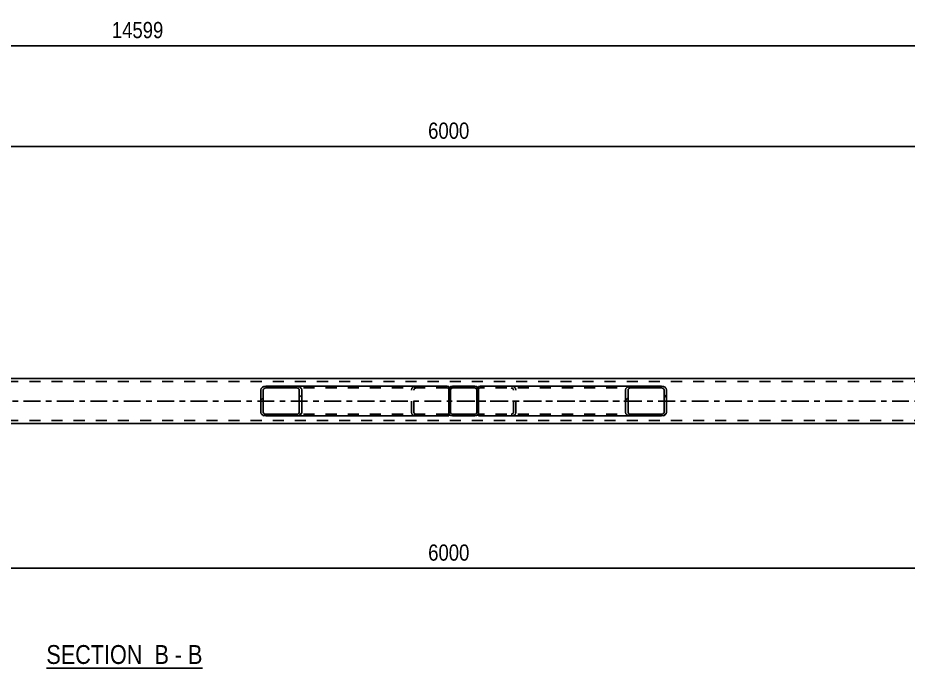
# Model space of a CAD drawing. Header units: millimetres. Extents: x 0 to 1189, y 0 to 841.
# Drawn here: x 320.1 to 477.8, y 306.9 to 422.1 of the extents above; entities that cross this region are included whole.
import ezdxf

# ---------------------------------------------------------------- set-up
doc = ezdxf.new("R2010")
doc.units = ezdxf.units.MM
doc.linetypes.add('DXK_LINE_DOT2', pattern=[3.9198, 1.9599, -1.9599])
doc.linetypes.add('DXK_LINE_DOT3', pattern=[5.9187, 2.979, -0.9799, 0.9799, -0.9799])
doc.styles.add('Arial Narrow', font='ARIALN.TTF', dxfattribs={"height": 0.2})

# ---------------------------------------------------------------- blocks, each defined once
blk = doc.blocks.new('Unknown-717048625-13 - 5603')
at = {"color": 6, "linetype": 'Continuous'}
blk.add_line((325.14, 306.88), (352.79, 306.88), dxfattribs=at)
at = {"color": 0, "linetype": 'Continuous'}
for points in [[(343.25, 307.63), (343.25, 311.13), (325.14, 311.13), (325.14, 307.63)], [(346.85, 307.63), (346.85, 311.13), (344.3, 311.13), (344.3, 307.63)], [(349.18, 307.63), (349.18, 311.13), (347.9, 311.13), (347.9, 307.63)], [(352.79, 307.63), (352.79, 311.13), (350.23, 311.13), (350.23, 307.63)]]:
    blk.add_wipeout(points, dxfattribs=at)
at = {"color": 7, "linetype": 'Continuous', "style": 'Arial Narrow'}
for s, p in [('SECTION ', (325.14, 307.63)), ('B', (344.3, 307.63)), ('B', (350.23, 307.63)), ('-', (347.9, 307.63))]:
    blk.add_text(s, height=3.34, dxfattribs=at).set_placement(p)
blk = doc.blocks.new('Part-717048625-5703 - 5603')
at = {"linetype": 'Continuous'}
h = blk.add_hatch(dxfattribs=at)
h.set_pattern_fill('', scale=0.7, style=0, pattern_type=0)
h.set_pattern_definition([(45, (434.4665, 351.5972), (-1.57154, 1.57154), [])])
h.paths.add_polyline_path([(434.13, 351.55), (434.47, 351.6), (434.75, 351.74), (434.94, 351.94), (435.01, 352.19), (435.01, 356.19), (434.94, 356.43), (434.75, 356.64), (434.47, 356.78), (434.13, 356.83), (428.64, 356.83), (428.3, 356.78), (428.02, 356.64), (427.83, 356.43), (427.76, 356.19), (427.76, 352.19), (427.83, 351.94), (428.02, 351.74), (428.3, 351.6), (428.64, 351.55)])
h.paths.add_polyline_path([(428.47, 351.89), (428.33, 351.96), (428.23, 352.07), (428.2, 352.19), (428.2, 356.19), (428.23, 356.31), (428.33, 356.41), (428.47, 356.48), (428.64, 356.51), (434.13, 356.51), (434.3, 356.48), (434.44, 356.41), (434.54, 356.31), (434.57, 356.19), (434.57, 352.19), (434.54, 352.07), (434.44, 351.96), (434.3, 351.89), (434.13, 351.87), (428.64, 351.87)])
at = {"color": 2, "linetype": 'Continuous'}
for p, q in [((401.71, 356.79), (401.97, 356.83)), ((401.71, 356.79), (401.71, 356.19)), ((428.64, 356.83), (401.97, 356.83)), ((428.64, 356.83), (428.3, 356.78)), ((428.64, 356.83), (434.13, 356.83)), ((434.47, 356.78), (434.13, 356.83)), ((427.83, 356.43), (427.76, 356.19)), ((427.76, 352.19), (427.76, 356.19)), ((428.2, 356.19), (428.23, 356.31)), ((428.2, 352.19), (428.2, 356.19)), ((428.47, 356.48), (428.64, 356.51)), ((428.64, 356.51), (434.13, 356.51)), ((434.13, 356.51), (434.3, 356.48)), ((434.54, 356.31), (434.57, 356.19)), ((434.57, 352.19), (434.57, 356.19)), ((435.01, 356.19), (434.94, 356.43)), ((435.01, 352.19), (435.01, 356.19)), ((401.71, 351.6), (401.71, 352.19)), ((427.76, 352.19), (427.83, 351.94)), ((428.23, 352.07), (428.2, 352.19)), ((428.64, 351.87), (428.47, 351.89)), ((428.64, 351.87), (434.13, 351.87)), ((434.3, 351.89), (434.13, 351.87)), ((434.57, 352.19), (434.54, 352.07)), ((434.94, 351.94), (435.01, 352.19)), ((401.71, 351.59), (401.71, 351.6)), ((401.97, 351.55), (401.71, 351.59)), ((428.64, 351.55), (401.97, 351.55)), ((428.3, 351.6), (428.64, 351.55)), ((428.64, 351.55), (434.13, 351.55)), ((434.13, 351.55), (434.47, 351.6))]:
    blk.add_line(p, q, dxfattribs=at)
at = {"color": 7, "linetype": 'DXK_LINE_DOT2'}
for p, q in [((401.71, 356.79), (401.71, 356.44)), ((407.46, 356.83), (407.79, 356.78)), ((434.13, 356.83), (428.64, 356.83)), ((401.8, 356.48), (401.71, 356.44)), ((401.71, 351.74), (401.71, 356.19)), ((401.97, 356.51), (401.8, 356.48)), ((434.13, 356.51), (401.97, 356.51)), ((407.62, 356.48), (407.46, 356.51)), ((407.9, 356.19), (407.86, 356.31)), ((407.9, 352.19), (407.9, 356.19)), ((408.27, 356.43), (408.34, 356.19)), ((408.34, 352.19), (408.34, 356.19)), ((401.71, 351.94), (401.8, 351.89)), ((401.8, 351.89), (401.97, 351.87)), ((434.13, 351.87), (401.97, 351.87)), ((407.46, 351.87), (407.62, 351.89)), ((407.86, 352.07), (407.9, 352.19)), ((408.34, 352.19), (408.27, 351.94)), ((407.79, 351.6), (407.46, 351.55)), ((434.13, 351.55), (428.64, 351.55))]:
    blk.add_line(p, q, dxfattribs=at)
at = {"color": 7, "linetype": 'DXK_LINE_DOT3'}
blk.add_line((397.86, 354.19), (431.38, 354.19), dxfattribs=at)
at = {"color": 7, "linetype": 'DXK_LINE_DOT2'}
for centre, radius, start, end in [((407.59, 356), 0.802, 32.4114, 75.4459), ((407.52, 356.1), 0.401, 32.4114, 75.4459), ((407.52, 352.28), 0.401, 284.5541, 327.5886), ((407.59, 352.37), 0.802, 284.5541, 327.5886)]:
    blk.add_arc(centre, radius, start, end, dxfattribs=at)
at = {"color": 2, "linetype": 'Continuous'}
for centre, radius, start, end in [((428.5, 356), 0.802, 104.5541, 147.5886), ((434.27, 356), 0.802, 32.4114, 75.4459), ((428.57, 356.1), 0.401, 104.5541, 147.5886), ((434.2, 356.1), 0.401, 32.4114, 75.4459), ((428.5, 352.37), 0.802, 212.4114, 255.4459), ((428.57, 352.28), 0.401, 212.4114, 255.4459), ((434.2, 352.28), 0.401, 284.5541, 327.5886), ((434.27, 352.37), 0.802, 284.5541, 327.5886)]:
    blk.add_arc(centre, radius, start, end, dxfattribs=at)
blk = doc.blocks.new('Part-717048625-5713 - 5603')
at = {"linetype": 'Continuous'}
h = blk.add_hatch(dxfattribs=at)
h.set_pattern_fill('', scale=0.7, style=0, pattern_type=0)
h.set_pattern_definition([(45, (401.3132, 351.5972), (-1.57154, 1.57154), [])])
h.paths.add_polyline_path([(401.07, 351.55), (401.31, 351.6), (401.52, 351.74), (401.66, 351.94), (401.71, 352.19), (401.71, 356.19), (401.66, 356.43), (401.52, 356.64), (401.31, 356.78), (401.07, 356.83), (397.07, 356.83), (396.82, 356.78), (396.62, 356.64), (396.48, 356.43), (396.43, 356.19), (396.43, 352.19), (396.48, 351.94), (396.62, 351.74), (396.82, 351.6), (397.07, 351.55)])
h.paths.add_polyline_path([(396.95, 351.89), (396.84, 351.96), (396.77, 352.07), (396.75, 352.19), (396.75, 356.19), (396.77, 356.31), (396.84, 356.41), (396.95, 356.48), (397.07, 356.51), (401.07, 356.51), (401.19, 356.48), (401.29, 356.41), (401.36, 356.31), (401.39, 356.19), (401.39, 352.19), (401.36, 352.07), (401.29, 351.96), (401.19, 351.89), (401.07, 351.87), (397.07, 351.87)])
at = {"color": 7, "linetype": 'DXK_LINE_DOT2'}
for p, q in [((396.82, 356.78), (397.07, 356.83)), ((397.07, 356.83), (401.07, 356.83)), ((401.07, 356.83), (401.31, 356.78)), ((396.43, 356.19), (396.48, 356.43)), ((396.43, 352.19), (396.43, 356.19)), ((396.77, 356.31), (396.75, 356.19)), ((396.75, 352.19), (396.75, 356.19)), ((397.07, 356.51), (396.95, 356.48)), ((397.07, 356.51), (401.07, 356.51)), ((401.19, 356.48), (401.07, 356.51)), ((401.39, 356.19), (401.36, 356.31)), ((401.39, 352.19), (401.39, 356.19)), ((401.66, 356.43), (401.71, 356.19)), ((401.71, 352.19), (401.71, 356.19)), ((396.48, 351.94), (396.43, 352.19)), ((396.75, 352.19), (396.77, 352.07)), ((396.95, 351.89), (397.07, 351.87)), ((397.07, 351.87), (401.07, 351.87)), ((401.07, 351.87), (401.19, 351.89)), ((401.36, 352.07), (401.39, 352.19)), ((401.71, 352.19), (401.66, 351.94)), ((397.07, 351.55), (396.82, 351.6)), ((397.07, 351.55), (401.07, 351.55)), ((401.31, 351.6), (401.07, 351.55))]:
    blk.add_line(p, q, dxfattribs=at)
at = {"color": 2, "linetype": 'Continuous'}
for p, q in [((397.07, 356.83), (396.82, 356.78)), ((397.07, 356.83), (401.07, 356.83)), ((401.31, 356.78), (401.07, 356.83)), ((396.48, 356.43), (396.43, 356.19)), ((396.43, 352.19), (396.43, 356.19)), ((396.75, 356.19), (396.77, 356.31)), ((396.75, 352.19), (396.75, 356.19)), ((396.95, 356.48), (397.07, 356.51)), ((397.07, 356.51), (401.07, 356.51)), ((401.07, 356.51), (401.19, 356.48)), ((401.36, 356.31), (401.39, 356.19)), ((401.39, 352.19), (401.39, 356.19)), ((401.71, 356.19), (401.66, 356.43)), ((401.71, 352.19), (401.71, 356.19)), ((396.43, 352.19), (396.48, 351.94)), ((396.77, 352.07), (396.75, 352.19)), ((397.07, 351.87), (396.95, 351.89)), ((397.07, 351.87), (401.07, 351.87)), ((401.19, 351.89), (401.07, 351.87)), ((401.39, 352.19), (401.36, 352.07)), ((401.66, 351.94), (401.71, 352.19)), ((396.82, 351.6), (397.07, 351.55)), ((397.07, 351.55), (401.07, 351.55)), ((401.07, 351.55), (401.31, 351.6))]:
    blk.add_line(p, q, dxfattribs=at)
at = {"color": 7, "linetype": 'DXK_LINE_DOT3'}
blk.add_line((399.07, 354.19), (399.07, 354.19), dxfattribs=at)
at = {"color": 7, "linetype": 'DXK_LINE_DOT2'}
for centre, radius, start, end in [((397.07, 356.19), 0.64, 112.5, 157.5), ((401.07, 356.19), 0.64, 22.5, 67.5), ((397.07, 356.19), 0.32, 112.5, 157.5), ((401.07, 356.19), 0.32, 22.5, 67.5), ((397.07, 352.19), 0.64, 202.5, 247.5), ((397.07, 352.19), 0.32, 202.5, 247.5), ((401.07, 352.19), 0.32, 292.5, 337.5), ((401.07, 352.19), 0.64, 292.5, 337.5)]:
    blk.add_arc(centre, radius, start, end, dxfattribs=at)
at = {"color": 2, "linetype": 'Continuous'}
for centre, radius, start, end in [((397.07, 356.19), 0.64, 112.5, 157.5), ((401.07, 356.19), 0.64, 22.5, 67.5), ((397.07, 356.19), 0.32, 112.5, 157.5), ((401.07, 356.19), 0.32, 22.5, 67.5), ((397.07, 352.19), 0.64, 202.5, 247.5), ((397.07, 352.19), 0.32, 202.5, 247.5), ((401.07, 352.19), 0.32, 292.5, 337.5), ((401.07, 352.19), 0.64, 292.5, 337.5)]:
    blk.add_arc(centre, radius, start, end, dxfattribs=at)
blk = doc.blocks.new('Part-717048625-5667 - 5603')
at = {"color": 2, "linetype": 'Continuous'}
for p, q in [((613.27, 358.19), (78.43, 358.19)), ((613.27, 350.19), (78.43, 350.19))]:
    blk.add_line(p, q, dxfattribs=at)
at = {"color": 7, "linetype": 'DXK_LINE_DOT2'}
for p, q in [((618.07, 357.63), (78.43, 357.63)), ((618.07, 350.75), (78.43, 350.75))]:
    blk.add_line(p, q, dxfattribs=at)
at = {"color": 7, "linetype": 'DXK_LINE_DOT3'}
blk.add_line((78.43, 354.19), (618.07, 354.19), dxfattribs=at)
blk = doc.blocks.new('Part-717048625-5729 - 5603')
at = {"linetype": 'Continuous'}
h = blk.add_hatch(dxfattribs=at)
h.set_pattern_fill('', scale=0.7, style=0, pattern_type=0)
h.set_pattern_definition([(45, (369.8356, 351.5972), (-1.57154, 1.57154), [])])
h.paths.add_polyline_path([(369.5, 351.55), (369.84, 351.6), (370.12, 351.74), (370.31, 351.94), (370.38, 352.19), (370.38, 356.19), (370.31, 356.43), (370.12, 356.64), (369.84, 356.78), (369.5, 356.83), (364.01, 356.83), (363.67, 356.78), (363.39, 356.64), (363.2, 356.43), (363.13, 356.19), (363.13, 352.19), (363.2, 351.94), (363.39, 351.74), (363.67, 351.6), (364.01, 351.55)])
h.paths.add_polyline_path([(363.84, 351.89), (363.7, 351.96), (363.6, 352.07), (363.57, 352.19), (363.57, 356.19), (363.6, 356.31), (363.7, 356.41), (363.84, 356.48), (364.01, 356.51), (369.5, 356.51), (369.67, 356.48), (369.81, 356.41), (369.91, 356.31), (369.94, 356.19), (369.94, 352.19), (369.91, 352.07), (369.81, 351.96), (369.67, 351.89), (369.5, 351.87), (364.01, 351.87)])
at = {"color": 2, "linetype": 'Continuous'}
for p, q in [((364.01, 356.83), (363.67, 356.78)), ((364.01, 356.83), (369.5, 356.83)), ((396.17, 356.83), (369.5, 356.83)), ((369.84, 356.78), (369.5, 356.83)), ((396.17, 356.83), (396.43, 356.79)), ((396.43, 356.79), (396.43, 356.78)), ((396.43, 356.78), (396.43, 356.64)), ((396.43, 356.64), (396.43, 356.19)), ((363.2, 356.43), (363.13, 356.19)), ((363.13, 352.19), (363.13, 356.19)), ((363.57, 356.19), (363.6, 356.31)), ((363.57, 352.19), (363.57, 356.19)), ((363.84, 356.48), (364.01, 356.51)), ((364.01, 356.51), (369.5, 356.51)), ((369.5, 356.51), (369.67, 356.48)), ((369.91, 356.31), (369.94, 356.19)), ((369.94, 352.19), (369.94, 356.19)), ((370.38, 356.19), (370.31, 356.43)), ((370.38, 352.19), (370.38, 356.19)), ((363.13, 352.19), (363.2, 351.94)), ((363.6, 352.07), (363.57, 352.19)), ((364.01, 351.87), (363.84, 351.89)), ((364.01, 351.87), (369.5, 351.87)), ((369.67, 351.89), (369.5, 351.87)), ((369.94, 352.19), (369.91, 352.07)), ((370.31, 351.94), (370.38, 352.19)), ((396.43, 351.59), (396.43, 352.19)), ((363.67, 351.6), (364.01, 351.55)), ((364.01, 351.55), (369.5, 351.55)), ((369.5, 351.55), (369.84, 351.6)), ((396.17, 351.55), (369.5, 351.55)), ((396.17, 351.55), (396.43, 351.59))]:
    blk.add_line(p, q, dxfattribs=at)
at = {"color": 7, "linetype": 'DXK_LINE_DOT2'}
for p, q in [((369.5, 356.83), (364.01, 356.83)), ((390.34, 356.78), (390.68, 356.83)), ((396.43, 356.64), (396.43, 356.44)), ((396.17, 356.51), (364.01, 356.51)), ((389.8, 356.19), (389.87, 356.43)), ((389.8, 352.19), (389.8, 356.19)), ((390.27, 356.31), (390.24, 356.19)), ((390.24, 352.19), (390.24, 356.19)), ((390.68, 356.51), (390.51, 356.48)), ((396.34, 356.48), (396.17, 356.51)), ((396.43, 356.44), (396.34, 356.48)), ((396.43, 352.19), (396.43, 356.43)), ((396.17, 351.87), (364.01, 351.87)), ((389.87, 351.94), (389.8, 352.19)), ((390.24, 352.19), (390.27, 352.07)), ((390.51, 351.89), (390.68, 351.87)), ((396.17, 351.87), (396.34, 351.89)), ((396.34, 351.89), (396.43, 351.94)), ((369.5, 351.55), (364.01, 351.55)), ((390.68, 351.55), (390.34, 351.6))]:
    blk.add_line(p, q, dxfattribs=at)
at = {"color": 2, "linetype": 'Continuous'}
for centre, radius, start, end in [((363.87, 356), 0.802, 104.5547, 147.5896), ((369.63, 356), 0.802, 32.4104, 75.4453), ((363.94, 356.1), 0.401, 104.5547, 147.5896), ((369.57, 356.1), 0.401, 32.4104, 75.4453), ((363.87, 352.37), 0.802, 212.4104, 255.4453), ((363.94, 352.28), 0.401, 212.4104, 255.4453), ((369.57, 352.28), 0.401, 284.5547, 327.5896), ((369.63, 352.37), 0.802, 284.5547, 327.5896)]:
    blk.add_arc(centre, radius, start, end, dxfattribs=at)
at = {"color": 7, "linetype": 'DXK_LINE_DOT2'}
for centre, radius, start, end in [((390.55, 356), 0.802, 104.5547, 147.5896), ((390.61, 356.1), 0.401, 104.5547, 147.5896), ((390.55, 352.37), 0.802, 212.4104, 255.4453), ((390.61, 352.28), 0.401, 212.4104, 255.4453)]:
    blk.add_arc(centre, radius, start, end, dxfattribs=at)
blk = doc.blocks.new('StraightDimension-717048625-18509 - 5603')
at = {"color": 7, "linetype": 'Continuous'}
for p, q in [((516.43, 359.19), (516.43, 409.73)), ((276.43, 359.19), (276.43, 407.9)), ((277.93, 399.89), (274.93, 398.69)), ((276.43, 399.29), (516.43, 399.29)), ((514.93, 398.69), (517.93, 399.89))]:
    blk.add_line(p, q, dxfattribs=at)
at = {"color": 0, "linetype": 'Continuous'}
blk.add_wipeout([(515.83, 410.33), (511.63, 410.33), (511.63, 399.99), (515.83, 399.99)], dxfattribs=at)
at = {"color": 0}
blk.add_wipeout([(400.69, 400.04), (400.69, 404.24), (392.17, 404.24), (392.17, 400.04)], dxfattribs=at)
at = {"color": 3, "linetype": 'Continuous', "style": 'Arial Narrow'}
blk.add_text('12033', height=2.863, rotation=90.0002, dxfattribs=at).set_placement((515.23, 400.59))
at = {"color": 3, "style": 'Arial Narrow'}
blk.add_text('6000', height=2.863, dxfattribs=at).set_placement((392.77, 400.64))
blk = doc.blocks.new('StraightDimension-717048625-5962 - 5603')
at = {"color": 7, "linetype": 'Continuous'}
blk.add_line((64.53, 417.11), (618.07, 417.11), dxfattribs=at)
at = {"color": 0}
blk.add_wipeout([(346.47, 417.86), (346.47, 422.06), (336.13, 422.06), (336.13, 417.86)], dxfattribs=at)
at = {"color": 3, "style": 'Arial Narrow'}
blk.add_text('14599', height=2.863, dxfattribs=at).set_placement((336.73, 418.46))
blk = doc.blocks.new('StraightDimension-717048625-17907 - 5603')
at = {"color": 7, "linetype": 'Continuous'}
for p, q in [((516.43, 342.4), (516.43, 314.13)), ((276.43, 339.55), (276.43, 315.96)), ((277.93, 325.17), (274.93, 323.97)), ((514.93, 323.97), (517.93, 325.17)), ((276.43, 324.57), (516.43, 324.57))]:
    blk.add_line(p, q, dxfattribs=at)
at = {"color": 0}
blk.add_wipeout([(400.69, 325.32), (400.69, 329.52), (392.18, 329.52), (392.18, 325.32)], dxfattribs=at)
at = {"color": 0, "linetype": 'Continuous'}
blk.add_wipeout([(515.83, 323.87), (511.63, 323.87), (511.63, 313.53), (515.83, 313.53)], dxfattribs=at)
at = {"color": 3, "style": 'Arial Narrow'}
blk.add_text('6000', height=2.863, dxfattribs=at).set_placement((392.78, 325.92))
at = {"color": 3, "linetype": 'Continuous', "style": 'Arial Narrow'}
blk.add_text('12033', height=2.863, rotation=90.0002, dxfattribs=at).set_placement((515.23, 314.13))

msp = doc.modelspace()

# ---------------------------------------------------------------- block references
for name in ['StraightDimension-717048625-18509 - 5603', 'Part-717048625-5667 - 5603', 'Part-717048625-5729 - 5603', 'Part-717048625-5713 - 5603', 'Part-717048625-5703 - 5603', 'StraightDimension-717048625-17907 - 5603', 'Unknown-717048625-13 - 5603']:
    msp.add_blockref(name, (0, 0))

# ---------------------------------------------------------------- next in the draw order: block references
msp.add_blockref('StraightDimension-717048625-5962 - 5603', (0, 0))

doc.saveas('drawing.dxf')
